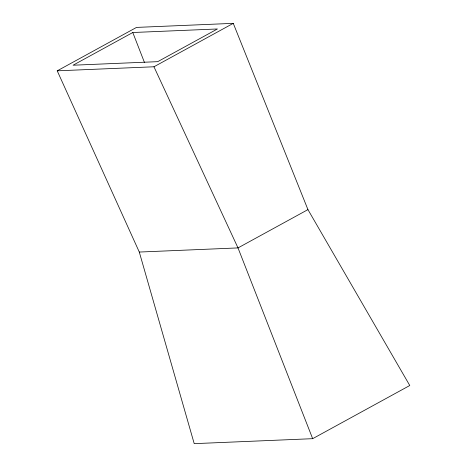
<?xml version="1.0" encoding="UTF-8"?>
<svg xmlns="http://www.w3.org/2000/svg" width="467" height="467" viewBox="0 0 467 467"><rect width="100%" height="100%" fill="white"/><g stroke="black" fill="none" stroke-linecap="round" stroke-linejoin="round"><path stroke-width="0.7" d="M57.225 70.832L136.533 27.407L233.267 23.35L307.946 209.619L409.775 385.508L312.662 438.682L194.214 443.65L139.294 252.052L57.225 70.832L153.958 66.775L233.267 23.35M132.786 32.515L73.062 65.217L157.706 61.667L217.429 28.966L132.786 32.515L144.408 62.344M307.946 209.619L238.007 247.913L139.294 252.052M153.958 66.775L238.007 247.913L312.662 438.682"/></g></svg>
